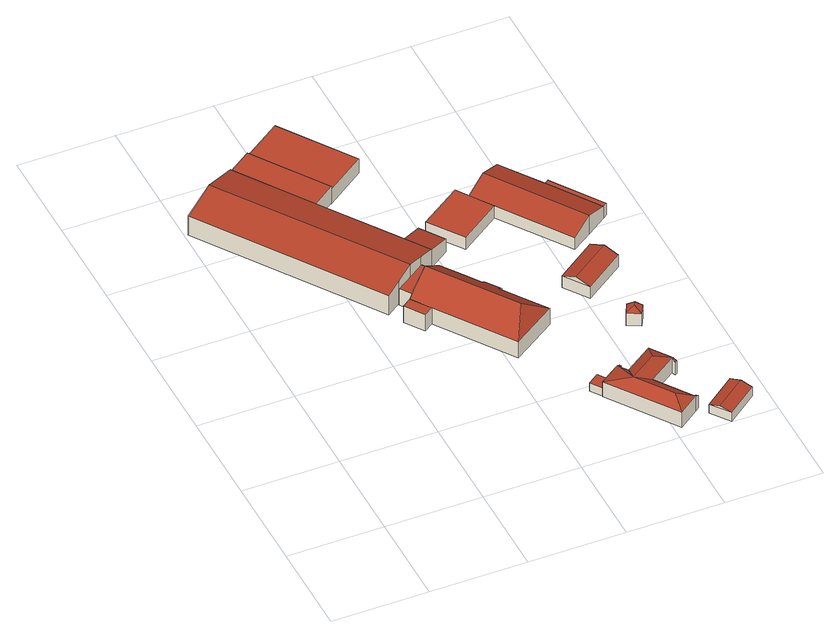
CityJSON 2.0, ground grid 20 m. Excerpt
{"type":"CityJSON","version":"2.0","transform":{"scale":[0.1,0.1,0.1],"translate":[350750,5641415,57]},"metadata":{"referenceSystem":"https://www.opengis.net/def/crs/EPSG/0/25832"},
"CityObjects":{
"building1":{"type":"Building","attributes":{"Geometrietyp2DReferenz":"3000","Gemeindeschluessel":"05362028","function":"31001_2728","roofType":"3100","measuredHeight":6.62},"address":[{"country":"Germany","locality":"Hürth","thoroughfareNumber":"237","thoroughfareName":"Decksteiner Straße"}],"geometry":[{"type":"Solid","lod":"2","boundaries":[[[[0,1,2,3]],[[4,5,1,0]],[[6,7,5,4]],[[8,9,7,6]],[[10,11,9,8]],[[12,13,11,10]],[[14,15,13,12]],[[16,17,15,14]],[[18,19,17,16]],[[3,2,19,18]],[[3,18,16,14,0]],[[12,10,8,6,4,0,14]],[[1,5,7,9,11,13,15,17,19,2]]]],"semantics":{"surfaces":[{"type":"WallSurface"},{"type":"RoofSurface"},{"type":"GroundSurface"}],"values":[[0,0,0,0,0,0,0,0,0,0,1,1,2]]}}]},
"building2":{"type":"Building","attributes":{"Geometrietyp2DReferenz":"3000","Gemeindeschluessel":"05362028","function":"31001_2143","roofType":"1000","measuredHeight":4.11},"address":[{"country":"Germany","locality":"Hürth","thoroughfareNumber":"237","thoroughfareName":"Decksteiner Straße"}],"geometry":[{"type":"Solid","lod":"2","boundaries":[[[[20,21,22,23]],[[24,7,21,20]],[[25,5,7,24]],[[23,22,5,25]],[[24,20,23,25]],[[21,7,5,22]]]],"semantics":{"surfaces":[{"type":"WallSurface"},{"type":"RoofSurface"},{"type":"GroundSurface"}],"values":[[0,0,0,0,1,2]]}}]},
"building3":{"type":"Building","attributes":{"Gemeindeschluessel":"05362028","Geometrietyp2DReferenz":"3000","function":"31001_1010"},"address":[{"country":"Germany","locality":"Hürth","thoroughfareNumber":"237","thoroughfareName":"Decksteiner Straße"},{"country":"Germany","locality":"Hürth","thoroughfareNumber":"239","thoroughfareName":"Decksteiner Straße"}],"children":["building3-1","building3-2","building3-3"]},
"building3-1":{"type":"BuildingPart","attributes":{"roofType":"5000","measuredHeight":8.02},"parents":["building3"],"geometry":[{"type":"MultiSurface","lod":"2","boundaries":[[[26,27,28,29]],[[30,31,32,33]],[[34,35,36,37]],[[38,39,35,34]],[[40,41,39,38]],[[42,43,41,40]],[[44,45,43,42]],[[46,47,45,44]],[[48,49,47,46]],[[50,51,49,48]],[[29,28,51,50]],[[52,30,33,26,29,53]],[[29,50,53]],[[50,48,46,44,42,40,38,34,37,52,53]],[[27,32,31,54,36,35,39,41,43,45,47,49,51,28]],[[33,32,27,26]],[[52,55,56,30]],[[56,55,54,31]],[[52,37,57,55]],[[54,55,57,36]]],"semantics":{"surfaces":[{"type":"WallSurface"},{"type":"RoofSurface"},{"type":"GroundSurface"},{"type":"ClosureSurface"}],"values":[0,0,0,0,0,0,0,0,0,0,0,1,1,1,2,3,0,3,0,3]}}]},
"building3-2":{"type":"BuildingPart","attributes":{"roofType":"1000","measuredHeight":3.98},"parents":["building3"],"geometry":[{"type":"Solid","lod":"2","boundaries":[[[[33,32,58,59]],[[60,61,27,26]],[[59,58,61,60]],[[26,33,59,60]],[[32,27,61,58]],[[26,27,32,33]]]],"semantics":{"surfaces":[{"type":"WallSurface"},{"type":"RoofSurface"},{"type":"GroundSurface"},{"type":"ClosureSurface"}],"values":[[0,0,0,1,2,3]]}}]},
"building3-3":{"type":"BuildingPart","attributes":{"roofType":"1000","measuredHeight":3.98},"parents":["building3"],"geometry":[{"type":"MultiSurface","lod":"2","boundaries":[[[62,63,64,65]],[[57,36,63,62]],[[65,64,31,56]],[[57,62,65,56]],[[63,36,31,64]],[[55,56,31,54]],[[57,55,54,36]]],"semantics":{"surfaces":[{"type":"WallSurface"},{"type":"RoofSurface"},{"type":"GroundSurface"},{"type":"ClosureSurface"}],"values":[0,0,0,1,2,3,3]}}]},
"building4":{"type":"Building","attributes":{"Geometrietyp2DReferenz":"3000","Gemeindeschluessel":"05362028","function":"51009_1610","roofType":"1000","measuredHeight":3.45},"geometry":[{"type":"Solid","lod":"2","boundaries":[[[[66,67,68,69]],[[70,71,67,66]],[[72,73,71,70]],[[69,68,73,72]],[[70,66,69,72]],[[67,71,73,68]]]],"semantics":{"surfaces":[{"type":"WallSurface"},{"type":"RoofSurface"},{"type":"GroundSurface"}],"values":[[0,0,0,0,1,2]]}}]},
"building5":{"type":"Building","attributes":{"Geometrietyp2DReferenz":"3000","Gemeindeschluessel":"05362028","function":"31001_2723","roofType":"1000","measuredHeight":1.99},"geometry":[{"type":"Solid","lod":"2","boundaries":[[[[74,75,76,77]],[[78,79,75,74]],[[80,81,79,78]],[[77,76,81,80]],[[78,74,77,80]],[[75,79,81,76]]]],"semantics":{"surfaces":[{"type":"WallSurface"},{"type":"RoofSurface"},{"type":"GroundSurface"}],"values":[[0,0,0,0,1,2]]}}]},
"building6":{"type":"Building","attributes":{"Geometrietyp2DReferenz":"3000","Gemeindeschluessel":"05362028","function":"51009_1610","roofType":"2100","measuredHeight":4.57},"geometry":[{"type":"Solid","lod":"2","boundaries":[[[[82,83,9,84]],[[85,86,83,82]],[[87,11,86,85]],[[84,9,11,87]],[[85,82,84,87]],[[83,86,11,9]]]],"semantics":{"surfaces":[{"type":"WallSurface"},{"type":"RoofSurface"},{"type":"GroundSurface"}],"values":[[0,0,0,0,1,2]]}}]},
"building7":{"type":"Building","attributes":{"Gemeindeschluessel":"05362028","Geometrietyp2DReferenz":"3000","function":"31001_1010"},"children":["building7-1","building7-2"]},
"building7-1":{"type":"BuildingPart","attributes":{"roofType":"3200","measuredHeight":5.13},"parents":["building7"],"geometry":[{"type":"Solid","lod":"2","boundaries":[[[[88,89,90,91]],[[92,93,89,88]],[[94,95,93,92]],[[96,97,95,94]],[[98,99,97,96]],[[100,101,99,98]],[[102,103,101,100]],[[104,105,103,102]],[[106,107,105,104]],[[108,109,107,106]],[[110,111,112,113]],[[91,90,111,110]],[[114,96,94,115]],[[94,92,115]],[[100,98,96,114]],[[89,93,95,97,99,101,103,105,107,109,112,111,90]],[[113,112,109,108]],[[100,114,108,106,104,102]],[[110,113,114,115,92,88,91]],[[114,113,108]]]],"semantics":{"surfaces":[{"type":"WallSurface"},{"type":"RoofSurface"},{"type":"GroundSurface"},{"type":"ClosureSurface"}],"values":[[0,0,0,0,0,0,0,0,0,0,0,0,1,1,1,2,3,1,1,3]]}}]},
"building7-2":{"type":"BuildingPart","attributes":{"roofType":"3200","measuredHeight":5.13},"parents":["building7"],"geometry":[{"type":"Solid","lod":"2","boundaries":[[[[116,117,109,108]],[[118,119,117,116]],[[120,121,119,118]],[[122,123,121,120]],[[124,125,123,122]],[[113,112,125,124]],[[116,108,114,126]],[[124,122,120,118,126,114,113]],[[118,116,126]],[[109,117,119,121,123,125,112]],[[108,109,112,113]],[[108,113,114]]]],"semantics":{"surfaces":[{"type":"WallSurface"},{"type":"RoofSurface"},{"type":"GroundSurface"},{"type":"ClosureSurface"}],"values":[[0,0,0,0,0,0,1,1,1,2,3,3]]}}]},
"building8":{"type":"Building","attributes":{"Geometrietyp2DReferenz":"3000","Gemeindeschluessel":"05362028","function":"51009_1611","roofType":"3100","measuredHeight":2.88},"geometry":[{"type":"Solid","lod":"2","boundaries":[[[[127,128,129,130]],[[131,132,128,127]],[[133,134,132,131]],[[130,129,134,133]],[[127,135,131]],[[133,136,130]],[[130,136,135,127]],[[131,135,136,133]],[[128,132,134,129]]]],"semantics":{"surfaces":[{"type":"WallSurface"},{"type":"RoofSurface"},{"type":"GroundSurface"}],"values":[[0,0,0,0,0,0,1,1,2]]}}]},
"building9":{"type":"Building","attributes":{"Geometrietyp2DReferenz":"3000","Gemeindeschluessel":"05362028","function":"31001_3043","roofType":"5000","measuredHeight":3.72},"address":[{"country":"Germany","locality":"Hürth","thoroughfareNumber":"237","thoroughfareName":"Decksteiner Straße"}],"geometry":[{"type":"Solid","lod":"2","boundaries":[[[[137,138,139,140]],[[141,142,138,137]],[[143,144,142,141]],[[140,139,144,143]],[[137,145,141]],[[143,146,140]],[[140,146,145,137]],[[141,145,146,143]],[[138,142,144,139]]]],"semantics":{"surfaces":[{"type":"WallSurface"},{"type":"RoofSurface"},{"type":"GroundSurface"}],"values":[[0,0,0,0,1,0,1,1,2]]}}]},
"building10":{"type":"Building","attributes":{"Gemeindeschluessel":"05362028","Geometrietyp2DReferenz":"3000","function":"31001_2724"},"address":[{"country":"Germany","locality":"Hürth","thoroughfareNumber":"237","thoroughfareName":"Decksteiner Straße"}],"children":["building10-1","building10-2","building10-3"]},
"building10-1":{"type":"BuildingPart","attributes":{"roofType":"3100","measuredHeight":4.62},"parents":["building10"],"geometry":[{"type":"Solid","lod":"2","boundaries":[[[[147,148,149,150]],[[151,152,148,147]],[[153,154,152,151]],[[155,156,154,153]],[[157,158,159,160]],[[161,162,158,157]],[[163,164,162,161]],[[160,155,153,151,147,157]],[[150,163,161,157,147]],[[149,148,152,154,156,159,158,162,164]],[[150,149,164,163]],[[159,156,155,160]]]],"semantics":{"surfaces":[{"type":"WallSurface"},{"type":"RoofSurface"},{"type":"GroundSurface"},{"type":"ClosureSurface"}],"values":[[0,0,0,0,0,0,0,1,1,2,3,3]]}}]},
"building10-2":{"type":"BuildingPart","attributes":{"roofType":"1000","measuredHeight":2.94},"parents":["building10"],"geometry":[{"type":"Solid","lod":"2","boundaries":[[[[165,166,167,168]],[[169,170,166,165]],[[160,159,170,169]],[[153,154,156,155]],[[168,167,154,153]],[[155,160,169,165,168,153]],[[166,170,159,156,154,167]],[[160,155,156,159]]]],"semantics":{"surfaces":[{"type":"WallSurface"},{"type":"RoofSurface"},{"type":"GroundSurface"},{"type":"ClosureSurface"}],"values":[[0,0,0,0,0,1,2,3]]}}]},
"building10-3":{"type":"BuildingPart","attributes":{"roofType":"1000","measuredHeight":2.97},"parents":["building10"],"geometry":[{"type":"Solid","lod":"2","boundaries":[[[[171,172,164,163]],[[173,174,172,171]],[[150,149,174,173]],[[173,171,163,150]],[[172,174,149,164]],[[163,164,149,150]]]],"semantics":{"surfaces":[{"type":"WallSurface"},{"type":"RoofSurface"},{"type":"GroundSurface"},{"type":"ClosureSurface"}],"values":[[0,0,0,1,2,3]]}}]},
"building11":{"type":"Building","attributes":{"Geometrietyp2DReferenz":"3000","Gemeindeschluessel":"05362028","function":"31001_2000","roofType":"3100","measuredHeight":3.97},"address":[{"country":"Germany","locality":"Hürth","thoroughfareNumber":"237","thoroughfareName":"Decksteiner Straße"}],"geometry":[{"type":"Solid","lod":"2","boundaries":[[[[175,176,177,178]],[[179,180,176,175]],[[181,182,180,179]],[[178,177,182,181]],[[175,183,179]],[[181,184,178]],[[178,184,183,175]],[[179,183,184,181]],[[176,180,182,177]]]],"semantics":{"surfaces":[{"type":"WallSurface"},{"type":"RoofSurface"},{"type":"GroundSurface"}],"values":[[0,0,0,0,0,0,1,1,2]]}}]}
},
"vertices":[
[68,932,72],[68,932,6],[6,889,6],[6,889,52],[131,975,52],[131,975,6],[234,825,52],[234,825,6],[343,667,52],[343,667,6],[377,618,52],[377,618,6],[346,597,62],[346,597,6],[314,575,72],[314,575,6],[281,553,61],[281,553,6],[251,532,52],[251,532,6],
[284,860,47],[284,860,6],[181,1010,6],[181,1010,47],[234,825,47],[131,975,47],
[314,479,43],[314,479,3],[420,326,3],[420,326,43],[299,527,54],[299,527,3],[287,518,3],[287,518,43],[376,580,43],[376,580,3],[364,572,3],[364,572,54],[405,539,43],[405,539,3],[428,506,43],[428,506,3],[437,512,35],[437,512,3],[458,483,35],[458,483,3],[448,477,43],[448,477,3],[480,432,43],[480,432,3],[512,387,43],[512,387,3],[332,549,83],[450,380,83],[332,549,3],[332,549,43],[299,527,43],[364,572,43],
[268,505,3],[268,505,43],[295,466,43],[295,466,3],
[346,597,43],[346,597,3],[281,553,3],[281,553,43],
[366,917,39],[366,917,4],[263,1066,4],[263,1066,39],[284,860,39],[284,860,4],[181,1010,39],[181,1010,4],
[539,178,26],[539,178,6],[523,201,6],[523,201,26],[516,162,26],[516,162,6],[500,185,26],[500,185,6],
[386,697,38],[386,697,6],[343,667,51],[420,648,38],[420,648,6],[377,618,51],
[664,59,36],[664,59,5],[661,62,5],[661,62,36],[657,54,41],[657,54,5],[614,23,41],[614,23,5],[516,162,41],[516,162,5],[539,178,41],[539,178,5],[560,192,41],[560,192,5],[567,197,36],[567,197,5],[569,193,36],[569,193,5],[562,189,41],[562,189,5],[574,172,41],[574,172,5],[654,57,41],[654,57,5],[604,129,5],[604,129,41],[567,135,56],[618,63,56],
[633,213,41],[633,213,5],[663,170,41],[663,170,5],[668,163,36],[668,163,5],[664,161,36],[664,161,5],[660,168,41],[660,168,5],[623,174,56],
[705,0,27],[705,0,5],[769,49,5],[769,49,27],[676,38,27],[676,38,5],[741,88,27],[741,88,5],[690,19,33],[755,69,33],
[664,311,35],[664,311,5],[676,333,5],[676,333,35],[638,325,35],[638,325,5],[650,348,35],[650,348,5],[658,331,42],[663,340,42],
[682,585,51],[682,585,5],[724,614,5],[724,614,34],[640,556,34],[640,556,5],[541,699,34],[541,699,5],[542,699,34],[542,699,5],[552,774,51],[552,774,5],[511,745,5],[511,745,34],[594,803,34],[594,803,5],[653,718,34],[653,718,5],
[407,711,34],[407,711,5],[457,640,5],[457,640,34],[494,770,34],[494,770,5],
[661,724,34],[661,724,5],[733,620,34],[733,620,5],
[609,420,34],[609,420,5],[693,479,5],[693,479,34],[574,470,34],[574,470,5],[658,529,34],[658,529,5],[591,445,45],[676,504,45]
]}
